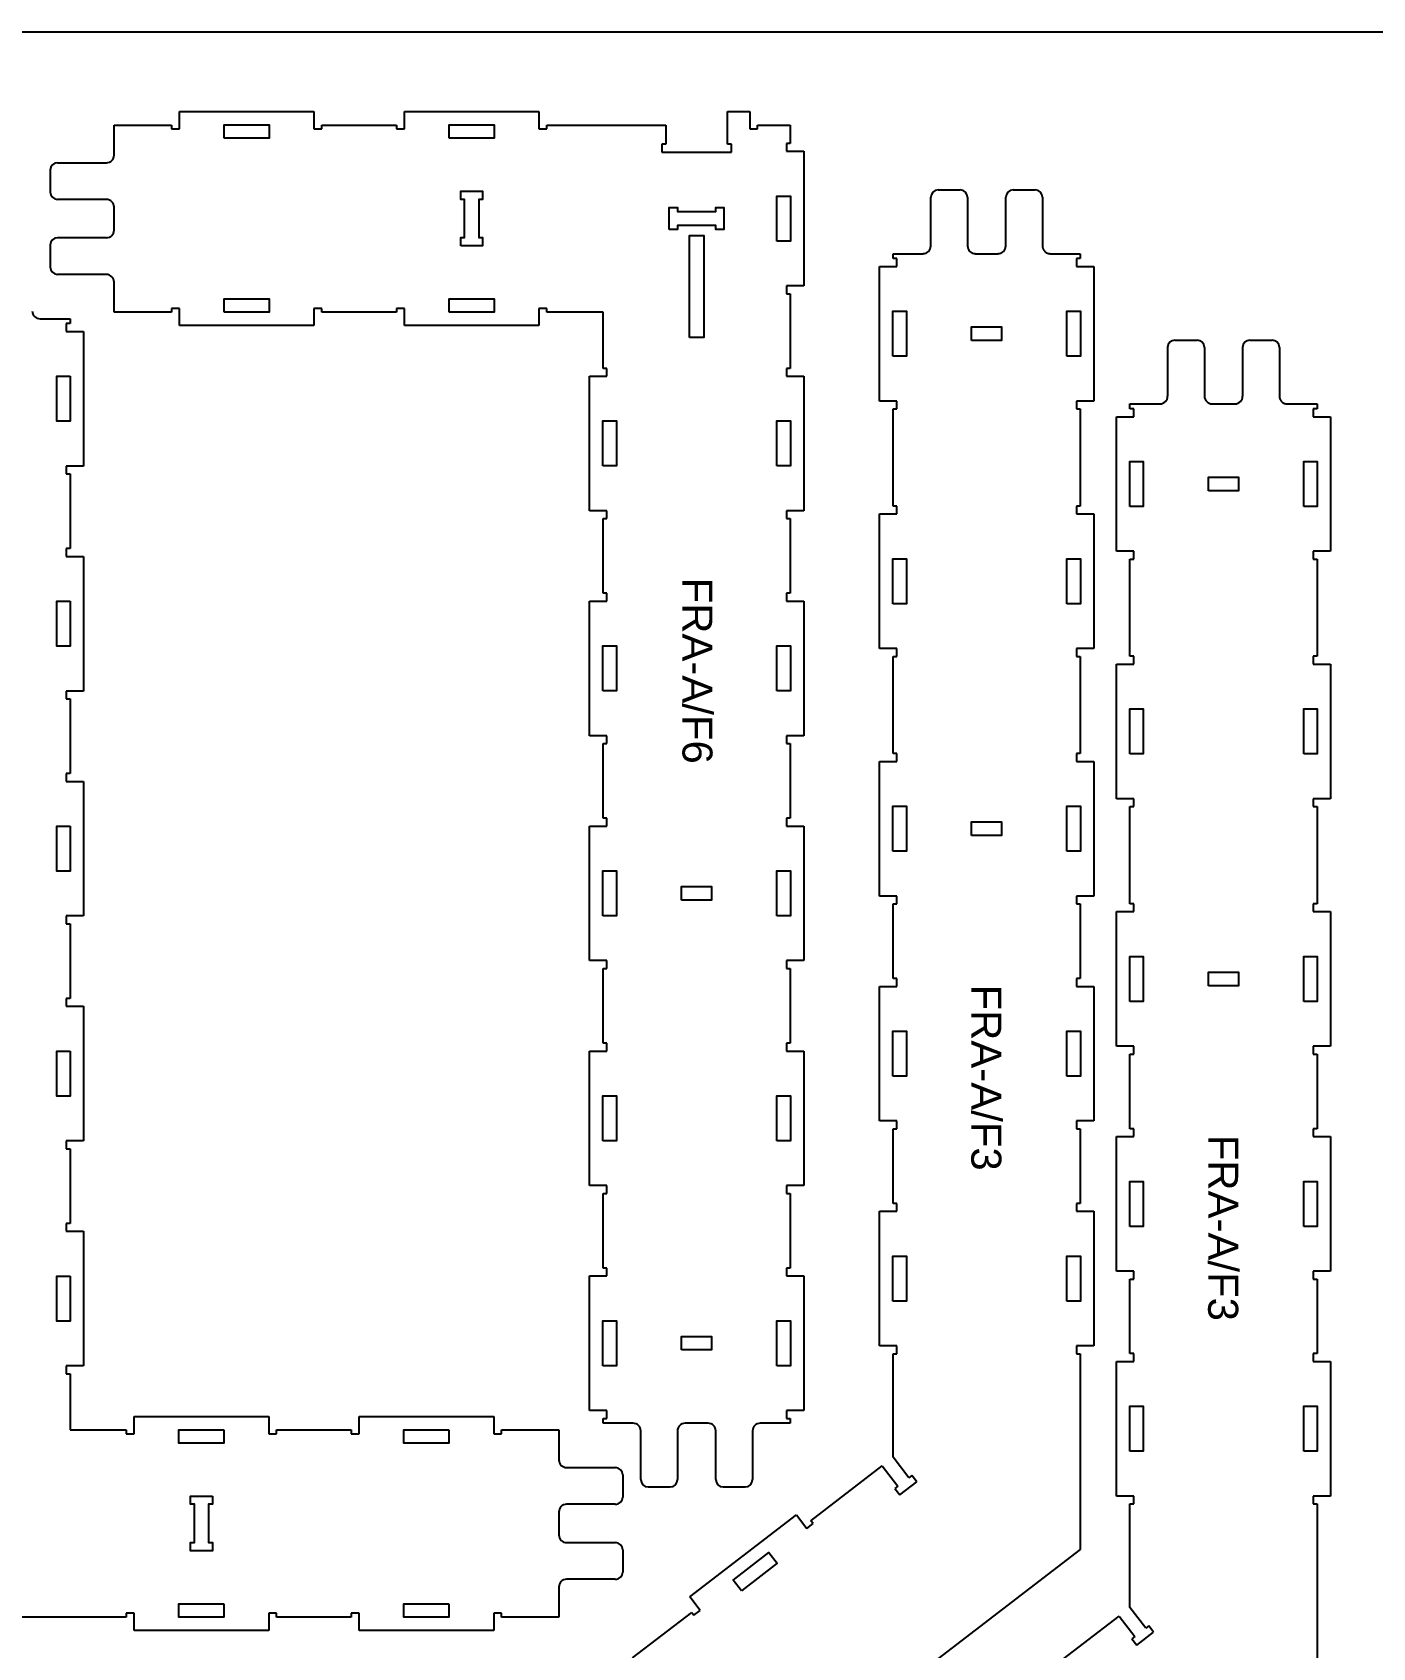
# Model space of a CAD drawing. Header units: millimetres. Extents: x -574 to 646, y -196 to 414.
# Drawn here: x -464.2 to -285.4, y 198.4 to 413.8 of the extents above; entities that cross this region are included whole.
import ezdxf

# ---------------------------------------------------------------- set-up
doc = ezdxf.new("R2010")
doc.units = ezdxf.units.MM
doc.header["$MEASUREMENT"] = 0
for name, color, linetype, true_color in [('0_SHEET_BIRCHPLY_2440X1220', 1, 'Continuous', 0xff0000), ('1_ANYTOOL_1MMDEEP_INSIDE', 2, 'Continuous', 0xffff00), ('3_ANYTOOL_CUTTHROUGH_INSID', 4, 'Continuous', 0x00ffff), ('6_ANYTOOL_CUTTHROUGH_OUTSI', 5, 'Continuous', 0x0000ff)]:
    doc.layers.add(name, color=color, linetype=linetype, true_color=true_color)

msp = doc.modelspace()

# ---------------------------------------------------------------- linework, layer by layer
at = {"layer": '0_SHEET_BIRCHPLY_2440X1220'}
msp.add_lwpolyline([(-574.38, 413.84), (-574.38, -196.16), (645.62, -196.16), (645.62, 413.84), (-574.38, 413.84)], dxfattribs=at)
at = {"layer": '3_ANYTOOL_CUTTHROUGH_INSID'}
for points in [[(-438.58, 399.7), (-438.58, 401.5), (-432.58, 401.5), (-432.58, 399.7), (-438.58, 399.7)], [(-408.58, 399.7), (-408.58, 401.5), (-402.58, 401.5), (-402.58, 399.7), (-408.58, 399.7)], [(-407.03, 385.35), (-407.03, 386.45), (-406.53, 386.45), (-406.53, 391.55), (-407.03, 391.55), (-407.03, 392.65), (-404.13, 392.65), (-404.13, 391.55), (-404.63, 391.55), (-404.63, 386.45), (-404.13, 386.45), (-404.13, 385.35), (-407.03, 385.35)], [(-379.23, 387.55), (-379.23, 390.45), (-378.13, 390.45), (-378.13, 389.95), (-373.03, 389.95), (-373.03, 390.45), (-371.93, 390.45), (-371.93, 387.55), (-373.03, 387.55), (-373.03, 388.05), (-378.13, 388.05), (-378.13, 387.55), (-379.23, 387.55)], [(-364.88, 386), (-364.88, 392), (-363.08, 392), (-363.08, 386), (-364.88, 386)], [(-376.53, 373.15), (-376.53, 386.75), (-374.63, 386.75), (-374.63, 373.15), (-376.53, 373.15)], [(-438.58, 376.5), (-438.58, 378.3), (-432.58, 378.3), (-432.58, 376.5), (-438.58, 376.5)], [(-408.58, 376.5), (-408.58, 378.3), (-402.58, 378.3), (-402.58, 376.5), (-408.58, 376.5)], [(-349.41, 370.64), (-349.41, 376.64), (-347.61, 376.64), (-347.61, 370.64), (-349.41, 370.64)], [(-326.21, 370.64), (-326.21, 376.64), (-324.41, 376.64), (-324.41, 370.64), (-326.21, 370.64)], [(-338.91, 372.74), (-338.91, 374.54), (-334.91, 374.54), (-334.91, 372.74), (-338.91, 372.74)], [(-459.1, 367.96), (-459.1, 361.96), (-460.9, 361.96), (-460.9, 367.96), (-459.1, 367.96)], [(-388.08, 356), (-388.08, 362), (-386.28, 362), (-386.28, 356), (-388.08, 356)], [(-364.88, 356), (-364.88, 362), (-363.08, 362), (-363.08, 356), (-364.88, 356)], [(-317.82, 350.6), (-317.82, 356.6), (-316.02, 356.6), (-316.02, 350.6), (-317.82, 350.6)], [(-294.62, 350.6), (-294.62, 356.6), (-292.82, 356.6), (-292.82, 350.6), (-294.62, 350.6)], [(-307.32, 352.7), (-307.32, 354.5), (-303.32, 354.5), (-303.32, 352.7), (-307.32, 352.7)], [(-349.41, 337.63), (-349.41, 343.63), (-347.61, 343.63), (-347.61, 337.63), (-349.41, 337.63)], [(-326.21, 337.63), (-326.21, 343.63), (-324.41, 343.63), (-324.41, 337.63), (-326.21, 337.63)], [(-459.1, 337.96), (-459.1, 331.96), (-460.9, 331.96), (-460.9, 337.96), (-459.1, 337.96)], [(-388.08, 326), (-388.08, 332), (-386.28, 332), (-386.28, 326), (-388.08, 326)], [(-364.88, 326), (-364.88, 332), (-363.08, 332), (-363.08, 326), (-364.88, 326)], [(-317.82, 317.59), (-317.82, 323.59), (-316.02, 323.59), (-316.02, 317.59), (-317.82, 317.59)], [(-294.62, 317.59), (-294.62, 323.59), (-292.82, 323.59), (-292.82, 317.59), (-294.62, 317.59)], [(-349.41, 304.62), (-349.41, 310.62), (-347.61, 310.62), (-347.61, 304.62), (-349.41, 304.62)], [(-326.21, 304.62), (-326.21, 310.62), (-324.41, 310.62), (-324.41, 304.62), (-326.21, 304.62)], [(-338.91, 306.72), (-338.91, 308.52), (-334.91, 308.52), (-334.91, 306.72), (-338.91, 306.72)], [(-459.1, 307.96), (-459.1, 301.96), (-460.9, 301.96), (-460.9, 307.96), (-459.1, 307.96)], [(-388.08, 296), (-388.08, 302), (-386.28, 302), (-386.28, 296), (-388.08, 296)], [(-364.88, 296), (-364.88, 302), (-363.08, 302), (-363.08, 296), (-364.88, 296)], [(-377.58, 298.1), (-377.58, 299.9), (-373.58, 299.9), (-373.58, 298.1), (-377.58, 298.1)], [(-317.82, 284.58), (-317.82, 290.58), (-316.02, 290.58), (-316.02, 284.58), (-317.82, 284.58)], [(-294.62, 284.58), (-294.62, 290.58), (-292.82, 290.58), (-292.82, 284.58), (-294.62, 284.58)], [(-307.32, 286.68), (-307.32, 288.48), (-303.32, 288.48), (-303.32, 286.68), (-307.32, 286.68)], [(-349.41, 274.62), (-349.41, 280.62), (-347.61, 280.62), (-347.61, 274.62), (-349.41, 274.62)], [(-326.21, 274.62), (-326.21, 280.62), (-324.41, 280.62), (-324.41, 274.62), (-326.21, 274.62)], [(-459.1, 277.96), (-459.1, 271.96), (-460.9, 271.96), (-460.9, 277.96), (-459.1, 277.96)], [(-388.08, 266), (-388.08, 272), (-386.28, 272), (-386.28, 266), (-388.08, 266)], [(-364.88, 266), (-364.88, 272), (-363.08, 272), (-363.08, 266), (-364.88, 266)], [(-317.82, 254.58), (-317.82, 260.58), (-316.02, 260.58), (-316.02, 254.58), (-317.82, 254.58)], [(-294.62, 254.58), (-294.62, 260.58), (-292.82, 260.58), (-292.82, 254.58), (-294.62, 254.58)], [(-349.41, 244.62), (-349.41, 250.62), (-347.61, 250.62), (-347.61, 244.62), (-349.41, 244.62)], [(-326.21, 244.62), (-326.21, 250.62), (-324.41, 250.62), (-324.41, 244.62), (-326.21, 244.62)], [(-459.1, 247.96), (-459.1, 241.96), (-460.9, 241.96), (-460.9, 247.96), (-459.1, 247.96)], [(-388.08, 236), (-388.08, 242), (-386.28, 242), (-386.28, 236), (-388.08, 236)], [(-364.88, 236), (-364.88, 242), (-363.08, 242), (-363.08, 236), (-364.88, 236)], [(-377.58, 238.1), (-377.58, 239.9), (-373.58, 239.9), (-373.58, 238.1), (-377.58, 238.1)], [(-317.82, 224.58), (-317.82, 230.58), (-316.02, 230.58), (-316.02, 224.58), (-317.82, 224.58)], [(-294.62, 224.58), (-294.62, 230.58), (-292.82, 230.58), (-292.82, 224.58), (-294.62, 224.58)], [(-438.6, 227.46), (-438.6, 225.66), (-444.6, 225.66), (-444.6, 227.46), (-438.6, 227.46)], [(-408.61, 227.46), (-408.61, 225.66), (-414.61, 225.66), (-414.61, 227.46), (-408.61, 227.46)], [(-440.15, 218.61), (-440.15, 217.51), (-440.65, 217.51), (-440.65, 212.41), (-440.15, 212.41), (-440.15, 211.31), (-443.05, 211.31), (-443.05, 212.41), (-442.55, 212.41), (-442.55, 217.51), (-443.05, 217.51), (-443.05, 218.61), (-440.15, 218.61)], [(-369.59, 205.98), (-370.69, 207.41), (-365.93, 211.07), (-364.83, 209.64), (-369.59, 205.98)], [(-438.6, 204.26), (-438.6, 202.46), (-444.6, 202.46), (-444.6, 204.26), (-438.6, 204.26)], [(-408.61, 204.26), (-408.61, 202.46), (-414.61, 202.46), (-414.61, 204.26), (-408.61, 204.26)]]:
    msp.add_lwpolyline(points, dxfattribs=at)
at = {"layer": '6_ANYTOOL_CUTTHROUGH_OUTSI'}
for p, q in [((-444.55, 400.97), (-444.55, 403.27)), ((-444.55, 403.27), (-426.6, 403.27)), ((-426.6, 403.27), (-426.6, 400.97)), ((-414.55, 400.97), (-414.55, 403.27)), ((-414.55, 403.27), (-396.6, 403.27)), ((-396.6, 403.27), (-396.6, 400.97)), ((-371.45, 398.92), (-371.45, 403.27)), ((-371.45, 403.27), (-368.5, 403.27)), ((-368.5, 403.27), (-368.5, 400.97)), ((-453.25, 397.47), (-453.25, 401.47)), ((-453.25, 401.47), (-445.6, 401.47)), ((-445.6, 401.47), (-445.6, 400.97)), ((-445.6, 400.97), (-444.55, 400.97)), ((-426.6, 400.97), (-425.55, 400.97)), ((-425.55, 400.97), (-425.55, 401.47)), ((-425.55, 401.47), (-415.6, 401.47)), ((-415.6, 401.47), (-415.6, 400.97)), ((-415.6, 400.97), (-414.55, 400.97)), ((-396.6, 400.97), (-395.55, 400.97)), ((-395.55, 400.97), (-395.55, 401.47)), ((-395.55, 401.47), (-379.7, 401.47)), ((-379.7, 401.47), (-379.7, 398.92)), ((-368.5, 400.97), (-367.45, 400.97)), ((-367.45, 400.97), (-367.45, 401.47)), ((-367.45, 401.47), (-363.1, 401.47)), ((-363.1, 401.47), (-363.1, 399.02)), ((-379.7, 398.92), (-380.2, 398.92)), ((-380.2, 398.92), (-380.2, 397.87)), ((-370.95, 398.92), (-371.45, 398.92)), ((-370.95, 397.87), (-370.95, 398.92)), ((-363.1, 399.02), (-363.6, 399.02)), ((-363.6, 399.02), (-363.6, 397.97)), ((-460.78, 396.45), (-454.28, 396.45)), ((-380.2, 397.87), (-370.95, 397.87)), ((-363.6, 397.97), (-361.3, 397.97)), ((-361.3, 397.97), (-361.3, 380.02)), ((-461.75, 392.52), (-461.75, 395.47)), ((-343.38, 392.81), (-340.43, 392.81)), ((-333.38, 392.81), (-330.43, 392.81)), ((-454.28, 391.55), (-460.78, 391.55)), ((-453.25, 387.47), (-453.25, 390.52)), ((-344.36, 385.34), (-344.36, 391.84)), ((-339.46, 391.84), (-339.46, 385.34)), ((-334.36, 385.34), (-334.36, 391.84)), ((-329.46, 391.84), (-329.46, 385.34)), ((-460.78, 386.45), (-454.28, 386.45)), ((-461.75, 382.52), (-461.75, 385.47)), ((-349.38, 383.66), (-349.38, 384.31)), ((-349.38, 384.31), (-345.38, 384.31)), ((-348.88, 383.66), (-349.38, 383.66)), ((-348.88, 382.61), (-348.88, 383.66)), ((-338.43, 384.31), (-335.38, 384.31)), ((-329.46, 385.34), (-329.46, 385.32)), ((-329.46, 385.32), (-329.46, 385.29)), ((-329.46, 385.29), (-329.46, 385.27)), ((-329.46, 385.27), (-329.45, 385.25)), ((-329.45, 385.25), (-329.45, 385.22)), ((-329.45, 385.22), (-329.45, 385.2)), ((-329.45, 385.2), (-329.44, 385.18)), ((-329.44, 385.18), (-329.44, 385.15)), ((-329.44, 385.15), (-329.44, 385.13)), ((-329.44, 385.13), (-329.43, 385.1)), ((-329.43, 385.1), (-329.42, 385.08)), ((-329.42, 385.08), (-329.42, 385.06)), ((-329.42, 385.06), (-329.41, 385.03)), ((-329.41, 385.03), (-329.4, 385.01)), ((-329.4, 385.01), (-329.39, 384.98)), ((-329.39, 384.98), (-329.39, 384.96)), ((-329.39, 384.96), (-329.38, 384.94)), ((-329.38, 384.94), (-329.37, 384.91)), ((-329.37, 384.91), (-329.35, 384.89)), ((-329.35, 384.89), (-329.34, 384.87)), ((-329.34, 384.87), (-329.33, 384.84)), ((-329.33, 384.84), (-329.32, 384.82)), ((-329.32, 384.82), (-329.3, 384.8)), ((-329.3, 384.8), (-329.29, 384.78)), ((-329.29, 384.78), (-329.28, 384.76)), ((-329.28, 384.76), (-329.26, 384.73)), ((-329.26, 384.73), (-329.24, 384.71)), ((-329.24, 384.71), (-329.23, 384.69)), ((-329.23, 384.69), (-329.21, 384.67)), ((-329.21, 384.67), (-329.19, 384.65)), ((-329.19, 384.65), (-329.18, 384.63)), ((-329.18, 384.63), (-329.16, 384.61)), ((-329.16, 384.61), (-329.14, 384.59)), ((-329.14, 384.59), (-329.12, 384.58)), ((-329.12, 384.58), (-329.1, 384.56)), ((-329.1, 384.56), (-329.08, 384.54)), ((-329.08, 384.54), (-329.06, 384.53)), ((-329.06, 384.53), (-329.04, 384.51)), ((-329.04, 384.51), (-329.02, 384.49)), ((-329.02, 384.49), (-328.99, 384.48)), ((-328.99, 384.48), (-328.97, 384.47)), ((-328.97, 384.47), (-328.95, 384.45)), ((-328.95, 384.45), (-328.93, 384.44)), ((-328.93, 384.44), (-328.9, 384.43)), ((-328.9, 384.43), (-328.88, 384.42)), ((-328.88, 384.42), (-328.86, 384.4)), ((-328.86, 384.4), (-328.83, 384.39)), ((-328.83, 384.39), (-328.81, 384.38)), ((-328.81, 384.38), (-328.79, 384.38)), ((-328.79, 384.38), (-328.76, 384.37)), ((-328.76, 384.37), (-328.74, 384.36)), ((-328.74, 384.36), (-328.71, 384.35)), ((-328.71, 384.35), (-328.69, 384.35)), ((-328.69, 384.35), (-328.67, 384.34)), ((-328.67, 384.34), (-328.64, 384.33)), ((-328.64, 384.33), (-328.62, 384.33)), ((-328.62, 384.33), (-328.6, 384.33)), ((-328.6, 384.33), (-328.57, 384.32)), ((-328.57, 384.32), (-328.55, 384.32)), ((-328.55, 384.32), (-328.52, 384.32)), ((-328.52, 384.32), (-328.5, 384.32)), ((-328.5, 384.32), (-328.48, 384.31)), ((-328.48, 384.31), (-328.46, 384.31)), ((-328.46, 384.31), (-328.43, 384.31)), ((-328.43, 384.31), (-324.43, 384.31)), ((-324.43, 383.66), (-324.93, 383.66)), ((-324.93, 383.66), (-324.93, 382.61)), ((-324.43, 384.31), (-324.43, 383.66)), ((-454.28, 381.55), (-460.78, 381.55)), ((-351.18, 364.66), (-351.18, 382.61)), ((-351.18, 382.61), (-348.88, 382.61)), ((-324.93, 382.61), (-322.63, 382.61)), ((-322.63, 382.61), (-322.63, 364.66)), ((-453.25, 376.52), (-453.25, 380.52)), ((-361.3, 380.02), (-363.6, 380.02)), ((-363.6, 380.02), (-363.6, 378.97)), ((-363.6, 378.97), (-363.1, 378.97)), ((-363.1, 378.97), (-363.1, 369.02)), ((-463.13, 375.63), (-459.13, 375.63)), ((-459.13, 374.98), (-459.63, 374.98)), ((-459.63, 374.98), (-459.63, 373.93)), ((-459.13, 375.63), (-459.13, 374.98)), ((-445.6, 376.52), (-453.25, 376.52)), ((-444.55, 377.02), (-445.6, 377.02)), ((-445.6, 377.02), (-445.6, 376.52)), ((-444.55, 374.72), (-444.55, 377.02)), ((-425.55, 377.02), (-426.6, 377.02)), ((-426.6, 377.02), (-426.6, 374.72)), ((-425.55, 376.52), (-425.55, 377.02)), ((-415.6, 376.52), (-425.55, 376.52)), ((-414.55, 377.02), (-415.6, 377.02)), ((-415.6, 377.02), (-415.6, 376.52)), ((-414.55, 374.72), (-414.55, 377.02)), ((-395.55, 377.02), (-396.6, 377.02)), ((-396.6, 377.02), (-396.6, 374.72)), ((-395.55, 376.52), (-395.55, 377.02)), ((-388.05, 376.52), (-395.55, 376.52)), ((-388.05, 369.02), (-388.05, 376.52)), ((-459.63, 373.93), (-457.33, 373.93)), ((-457.33, 373.93), (-457.33, 355.98)), ((-426.6, 374.72), (-444.55, 374.72)), ((-396.6, 374.72), (-414.55, 374.72)), ((-311.8, 372.77), (-308.85, 372.77)), ((-301.8, 372.77), (-298.85, 372.77)), ((-312.77, 365.3), (-312.77, 371.8)), ((-307.87, 371.8), (-307.87, 365.3)), ((-302.77, 365.3), (-302.77, 371.8)), ((-297.87, 371.8), (-297.87, 365.3)), ((-387.55, 369.02), (-388.05, 369.02)), ((-387.55, 367.97), (-387.55, 369.02)), ((-363.1, 369.02), (-363.6, 369.02)), ((-363.6, 369.02), (-363.6, 367.97)), ((-389.85, 350.02), (-389.85, 367.97)), ((-389.85, 367.97), (-387.55, 367.97)), ((-363.6, 367.97), (-361.3, 367.97)), ((-361.3, 367.97), (-361.3, 350.02)), ((-348.88, 364.66), (-351.18, 364.66)), ((-348.88, 363.61), (-348.88, 364.66)), ((-322.63, 364.66), (-324.93, 364.66)), ((-324.93, 364.66), (-324.93, 363.61)), ((-317.8, 363.62), (-317.8, 364.27)), ((-317.8, 364.27), (-313.8, 364.27)), ((-306.85, 364.27), (-303.8, 364.27)), ((-297.87, 365.3), (-297.87, 365.28)), ((-297.87, 365.28), (-297.87, 365.25)), ((-297.87, 365.25), (-297.87, 365.23)), ((-297.87, 365.23), (-297.87, 365.21)), ((-297.87, 365.21), (-297.86, 365.18)), ((-297.86, 365.18), (-297.86, 365.16)), ((-297.86, 365.16), (-297.86, 365.14)), ((-297.86, 365.14), (-297.85, 365.11)), ((-297.85, 365.11), (-297.85, 365.09)), ((-297.85, 365.09), (-297.84, 365.06)), ((-297.84, 365.06), (-297.84, 365.04)), ((-297.84, 365.04), (-297.83, 365.02)), ((-297.83, 365.02), (-297.82, 364.99)), ((-297.82, 364.99), (-297.82, 364.97)), ((-297.82, 364.97), (-297.81, 364.95)), ((-297.81, 364.95), (-297.8, 364.92)), ((-297.8, 364.92), (-297.79, 364.9)), ((-297.79, 364.9), (-297.78, 364.87)), ((-297.78, 364.87), (-297.77, 364.85)), ((-297.77, 364.85), (-297.76, 364.83)), ((-297.76, 364.83), (-297.74, 364.81)), ((-297.74, 364.81), (-297.73, 364.78)), ((-297.73, 364.78), (-297.72, 364.76)), ((-297.72, 364.76), (-297.7, 364.74)), ((-297.7, 364.74), (-297.69, 364.72)), ((-297.69, 364.72), (-297.67, 364.69)), ((-297.67, 364.69), (-297.66, 364.67)), ((-297.66, 364.67), (-297.64, 364.65)), ((-297.64, 364.65), (-297.62, 364.63)), ((-297.62, 364.63), (-297.61, 364.61)), ((-297.61, 364.61), (-297.59, 364.59)), ((-297.59, 364.59), (-297.57, 364.57)), ((-297.57, 364.57), (-297.55, 364.56)), ((-297.55, 364.56), (-297.53, 364.54)), ((-297.53, 364.54), (-297.51, 364.52)), ((-297.51, 364.52), (-297.49, 364.5)), ((-297.49, 364.5), (-297.47, 364.49)), ((-297.47, 364.49), (-297.45, 364.47)), ((-297.45, 364.47), (-297.43, 364.46)), ((-297.43, 364.46), (-297.41, 364.44)), ((-297.41, 364.44), (-297.38, 364.43)), ((-297.38, 364.43), (-297.36, 364.41)), ((-297.36, 364.41), (-297.34, 364.4)), ((-297.34, 364.4), (-297.32, 364.39)), ((-297.32, 364.39), (-297.29, 364.38)), ((-297.29, 364.38), (-297.27, 364.37)), ((-297.27, 364.37), (-297.25, 364.36)), ((-297.25, 364.36), (-297.22, 364.35)), ((-297.22, 364.35), (-297.2, 364.34)), ((-297.2, 364.34), (-297.18, 364.33)), ((-297.18, 364.33), (-297.15, 364.32)), ((-297.15, 364.32), (-297.13, 364.31)), ((-297.13, 364.31), (-297.1, 364.31)), ((-297.1, 364.31), (-297.08, 364.3)), ((-297.08, 364.3), (-297.06, 364.3)), ((-297.06, 364.3), (-297.03, 364.29)), ((-297.03, 364.29), (-297.01, 364.29)), ((-297.01, 364.29), (-296.99, 364.28)), ((-296.99, 364.28), (-296.96, 364.28)), ((-296.96, 364.28), (-296.94, 364.28)), ((-296.94, 364.28), (-296.92, 364.28)), ((-296.92, 364.28), (-296.89, 364.27)), ((-296.89, 364.27), (-296.87, 364.27)), ((-296.87, 364.27), (-296.85, 364.27)), ((-296.85, 364.27), (-292.85, 364.27)), ((-292.85, 364.27), (-292.85, 363.62)), ((-349.38, 350.65), (-349.38, 363.61)), ((-349.38, 363.61), (-348.88, 363.61)), ((-324.93, 363.61), (-324.43, 363.61)), ((-324.43, 363.61), (-324.43, 350.65)), ((-319.6, 344.62), (-319.6, 362.57)), ((-319.6, 362.57), (-317.3, 362.57)), ((-317.3, 363.62), (-317.8, 363.62)), ((-317.3, 362.57), (-317.3, 363.62)), ((-292.85, 363.62), (-293.35, 363.62)), ((-293.35, 363.62), (-293.35, 362.57)), ((-293.35, 362.57), (-291.05, 362.57)), ((-291.05, 362.57), (-291.05, 344.62)), ((-457.33, 355.98), (-459.63, 355.98)), ((-459.63, 355.98), (-459.63, 354.93)), ((-459.63, 354.93), (-459.13, 354.93)), ((-459.13, 354.93), (-459.13, 344.98)), ((-387.55, 350.02), (-389.85, 350.02)), ((-387.55, 348.97), (-387.55, 350.02)), ((-361.3, 350.02), (-363.6, 350.02)), ((-363.6, 350.02), (-363.6, 348.97)), ((-351.18, 331.65), (-351.18, 349.6)), ((-351.18, 349.6), (-348.88, 349.6)), ((-348.88, 350.65), (-349.38, 350.65)), ((-348.88, 349.6), (-348.88, 350.65)), ((-324.43, 350.65), (-324.93, 350.65)), ((-324.93, 350.65), (-324.93, 349.6)), ((-324.93, 349.6), (-322.63, 349.6)), ((-322.63, 349.6), (-322.63, 331.65)), ((-388.05, 339.02), (-388.05, 348.97)), ((-388.05, 348.97), (-387.55, 348.97)), ((-363.6, 348.97), (-363.1, 348.97)), ((-363.1, 348.97), (-363.1, 339.02)), ((-459.13, 344.98), (-459.63, 344.98)), ((-459.63, 344.98), (-459.63, 343.93)), ((-459.63, 343.93), (-457.33, 343.93)), ((-457.33, 343.93), (-457.33, 325.98)), ((-317.3, 344.62), (-319.6, 344.62)), ((-317.8, 330.61), (-317.8, 343.57)), ((-317.8, 343.57), (-317.3, 343.57)), ((-317.3, 343.57), (-317.3, 344.62)), ((-291.05, 344.62), (-293.35, 344.62)), ((-293.35, 344.62), (-293.35, 343.57)), ((-293.35, 343.57), (-292.85, 343.57)), ((-292.85, 343.57), (-292.85, 330.61)), ((-387.55, 339.02), (-388.05, 339.02)), ((-387.55, 337.97), (-387.55, 339.02)), ((-363.1, 339.02), (-363.6, 339.02)), ((-363.6, 339.02), (-363.6, 337.97)), ((-389.85, 320.02), (-389.85, 337.97)), ((-389.85, 337.97), (-387.55, 337.97)), ((-363.6, 337.97), (-361.3, 337.97)), ((-361.3, 337.97), (-361.3, 320.02)), ((-348.88, 331.65), (-351.18, 331.65)), ((-349.38, 317.64), (-349.38, 330.6)), ((-349.38, 330.6), (-348.88, 330.6)), ((-348.88, 330.6), (-348.88, 331.65)), ((-322.63, 331.65), (-324.93, 331.65)), ((-324.93, 331.65), (-324.93, 330.6)), ((-324.93, 330.6), (-324.43, 330.6)), ((-324.43, 330.6), (-324.43, 317.64)), ((-317.3, 330.61), (-317.8, 330.61)), ((-317.3, 329.56), (-317.3, 330.61)), ((-292.85, 330.61), (-293.35, 330.61)), ((-293.35, 330.61), (-293.35, 329.56)), ((-319.6, 311.61), (-319.6, 329.56)), ((-319.6, 329.56), (-317.3, 329.56)), ((-293.35, 329.56), (-291.05, 329.56)), ((-291.05, 329.56), (-291.05, 311.61)), ((-457.33, 325.98), (-459.63, 325.98)), ((-459.63, 325.98), (-459.63, 324.93)), ((-459.63, 324.93), (-459.13, 324.93)), ((-459.13, 324.93), (-459.13, 314.98)), ((-387.55, 320.02), (-389.85, 320.02)), ((-388.05, 309.02), (-388.05, 318.97)), ((-388.05, 318.97), (-387.55, 318.97)), ((-387.55, 318.97), (-387.55, 320.02)), ((-361.3, 320.02), (-363.6, 320.02)), ((-363.6, 320.02), (-363.6, 318.97)), ((-363.6, 318.97), (-363.1, 318.97)), ((-363.1, 318.97), (-363.1, 309.02)), ((-348.88, 317.64), (-349.38, 317.64)), ((-348.88, 316.59), (-348.88, 317.64)), ((-324.43, 317.64), (-324.93, 317.64)), ((-324.93, 317.64), (-324.93, 316.59)), ((-459.13, 314.98), (-459.63, 314.98)), ((-459.63, 314.98), (-459.63, 313.93)), ((-351.18, 298.64), (-351.18, 316.59)), ((-351.18, 316.59), (-348.88, 316.59)), ((-324.93, 316.59), (-322.63, 316.59)), ((-322.63, 316.59), (-322.63, 298.64)), ((-459.63, 313.93), (-457.33, 313.93)), ((-457.33, 313.93), (-457.33, 295.98)), ((-317.3, 311.61), (-319.6, 311.61)), ((-317.8, 297.61), (-317.8, 310.56)), ((-317.8, 310.56), (-317.3, 310.56)), ((-317.3, 310.56), (-317.3, 311.61)), ((-291.05, 311.61), (-293.35, 311.61)), ((-293.35, 311.61), (-293.35, 310.56)), ((-293.35, 310.56), (-292.85, 310.56)), ((-292.85, 310.56), (-292.85, 297.61)), ((-387.55, 309.02), (-388.05, 309.02)), ((-387.55, 307.97), (-387.55, 309.02)), ((-363.1, 309.02), (-363.6, 309.02)), ((-363.6, 309.02), (-363.6, 307.97)), ((-389.85, 290.02), (-389.85, 307.97)), ((-389.85, 307.97), (-387.55, 307.97)), ((-363.6, 307.97), (-361.3, 307.97)), ((-361.3, 307.97), (-361.3, 290.02)), ((-348.88, 298.64), (-351.18, 298.64)), ((-349.38, 287.64), (-349.38, 297.59)), ((-349.38, 297.59), (-348.88, 297.59)), ((-348.88, 297.59), (-348.88, 298.64)), ((-322.63, 298.64), (-324.93, 298.64)), ((-324.93, 298.64), (-324.93, 297.59)), ((-324.93, 297.59), (-324.43, 297.59)), ((-324.43, 297.59), (-324.43, 287.64)), ((-317.3, 297.61), (-317.8, 297.61)), ((-317.3, 296.56), (-317.3, 297.61)), ((-292.85, 297.61), (-293.35, 297.61)), ((-293.35, 297.61), (-293.35, 296.56)), ((-457.33, 295.98), (-459.63, 295.98)), ((-459.63, 295.98), (-459.63, 294.93)), ((-319.6, 278.61), (-319.6, 296.56)), ((-319.6, 296.56), (-317.3, 296.56)), ((-293.35, 296.56), (-291.05, 296.56)), ((-291.05, 296.56), (-291.05, 278.61)), ((-459.63, 294.93), (-459.13, 294.93)), ((-459.13, 294.93), (-459.13, 284.98)), ((-387.55, 290.02), (-389.85, 290.02)), ((-388.05, 279.02), (-388.05, 288.97)), ((-388.05, 288.97), (-387.55, 288.97)), ((-387.55, 288.97), (-387.55, 290.02)), ((-361.3, 290.02), (-363.6, 290.02)), ((-363.6, 290.02), (-363.6, 288.97)), ((-363.6, 288.97), (-363.1, 288.97)), ((-363.1, 288.97), (-363.1, 279.02)), ((-351.18, 268.64), (-351.18, 286.59)), ((-351.18, 286.59), (-348.88, 286.59)), ((-348.88, 287.64), (-349.38, 287.64)), ((-348.88, 286.59), (-348.88, 287.64)), ((-324.43, 287.64), (-324.93, 287.64)), ((-324.93, 287.64), (-324.93, 286.59)), ((-324.93, 286.59), (-322.63, 286.59)), ((-322.63, 286.59), (-322.63, 268.64)), ((-459.13, 284.98), (-459.63, 284.98)), ((-459.63, 284.98), (-459.63, 283.93)), ((-459.63, 283.93), (-457.33, 283.93)), ((-457.33, 283.93), (-457.33, 265.98)), ((-389.85, 260.02), (-389.85, 277.97)), ((-389.85, 277.97), (-387.55, 277.97)), ((-387.55, 279.02), (-388.05, 279.02)), ((-387.55, 277.97), (-387.55, 279.02)), ((-363.1, 279.02), (-363.6, 279.02)), ((-363.6, 279.02), (-363.6, 277.97)), ((-363.6, 277.97), (-361.3, 277.97)), ((-361.3, 277.97), (-361.3, 260.02)), ((-317.3, 278.61), (-319.6, 278.61)), ((-317.3, 277.56), (-317.3, 278.61)), ((-291.05, 278.61), (-293.35, 278.61)), ((-293.35, 278.61), (-293.35, 277.56)), ((-317.8, 267.61), (-317.8, 277.56)), ((-317.8, 277.56), (-317.3, 277.56)), ((-293.35, 277.56), (-292.85, 277.56)), ((-292.85, 277.56), (-292.85, 267.61)), ((-348.88, 268.64), (-351.18, 268.64)), ((-349.38, 257.64), (-349.38, 267.59)), ((-349.38, 267.59), (-348.88, 267.59)), ((-348.88, 267.59), (-348.88, 268.64)), ((-322.63, 268.64), (-324.93, 268.64)), ((-324.93, 268.64), (-324.93, 267.59)), ((-324.93, 267.59), (-324.43, 267.59)), ((-324.43, 267.59), (-324.43, 257.64)), ((-317.3, 267.61), (-317.8, 267.61)), ((-317.3, 266.56), (-317.3, 267.61)), ((-292.85, 267.61), (-293.35, 267.61)), ((-293.35, 267.61), (-293.35, 266.56)), ((-457.33, 265.98), (-459.63, 265.98)), ((-459.63, 265.98), (-459.63, 264.93)), ((-319.6, 248.61), (-319.6, 266.56)), ((-319.6, 266.56), (-317.3, 266.56)), ((-293.35, 266.56), (-291.05, 266.56)), ((-291.05, 266.56), (-291.05, 248.61)), ((-459.63, 264.93), (-459.13, 264.93)), ((-459.13, 264.93), (-459.13, 254.98)), ((-387.55, 260.02), (-389.85, 260.02)), ((-388.05, 249.02), (-388.05, 258.97)), ((-388.05, 258.97), (-387.55, 258.97)), ((-387.55, 258.97), (-387.55, 260.02)), ((-361.3, 260.02), (-363.6, 260.02)), ((-363.6, 260.02), (-363.6, 258.97)), ((-363.6, 258.97), (-363.1, 258.97)), ((-363.1, 258.97), (-363.1, 249.02)), ((-351.18, 238.64), (-351.18, 256.59)), ((-351.18, 256.59), (-348.88, 256.59)), ((-348.88, 257.64), (-349.38, 257.64)), ((-348.88, 256.59), (-348.88, 257.64)), ((-324.43, 257.64), (-324.93, 257.64)), ((-324.93, 257.64), (-324.93, 256.59)), ((-324.93, 256.59), (-322.63, 256.59)), ((-322.63, 256.59), (-322.63, 238.64)), ((-459.13, 254.98), (-459.63, 254.98)), ((-459.63, 254.98), (-459.63, 253.93)), ((-459.63, 253.93), (-457.33, 253.93)), ((-457.33, 253.93), (-457.33, 235.98)), ((-389.85, 247.97), (-387.55, 247.97)), ((-389.85, 230.02), (-389.85, 247.97)), ((-387.55, 249.02), (-388.05, 249.02)), ((-387.55, 247.97), (-387.55, 249.02)), ((-363.1, 249.02), (-363.6, 249.02)), ((-363.6, 249.02), (-363.6, 247.97)), ((-363.6, 247.97), (-361.3, 247.97)), ((-361.3, 247.97), (-361.3, 230.02)), ((-317.3, 248.61), (-319.6, 248.61)), ((-317.3, 247.56), (-317.3, 248.61)), ((-291.05, 248.61), (-293.35, 248.61)), ((-293.35, 248.61), (-293.35, 247.56)), ((-317.8, 237.61), (-317.8, 247.56)), ((-317.8, 247.56), (-317.3, 247.56)), ((-293.35, 247.56), (-292.85, 247.56)), ((-292.85, 247.56), (-292.85, 237.61)), ((-348.88, 238.64), (-351.18, 238.64)), ((-349.38, 223.78), (-349.38, 237.59)), ((-349.38, 237.59), (-348.88, 237.59)), ((-348.88, 237.59), (-348.88, 238.64)), ((-322.63, 238.64), (-324.93, 238.64)), ((-324.93, 238.64), (-324.93, 237.59)), ((-324.93, 237.59), (-324.43, 237.59)), ((-324.43, 237.59), (-324.43, 211.48)), ((-317.3, 237.61), (-317.8, 237.61)), ((-317.3, 236.56), (-317.3, 237.61)), ((-292.85, 237.61), (-293.35, 237.61)), ((-293.35, 237.61), (-293.35, 236.56)), ((-457.33, 235.98), (-459.63, 235.98)), ((-459.63, 235.98), (-459.63, 234.93)), ((-459.63, 234.93), (-459.13, 234.93)), ((-459.13, 234.93), (-459.13, 227.43)), ((-319.6, 218.61), (-319.6, 236.56)), ((-319.6, 236.56), (-317.3, 236.56)), ((-293.35, 236.56), (-291.05, 236.56)), ((-291.05, 236.56), (-291.05, 218.61)), ((-450.58, 226.93), (-450.58, 229.23)), ((-450.58, 229.23), (-432.63, 229.23)), ((-432.63, 229.23), (-432.63, 226.93)), ((-420.58, 226.93), (-420.58, 229.23)), ((-420.58, 229.23), (-402.63, 229.23)), ((-402.63, 229.23), (-402.63, 226.93)), ((-387.55, 230.02), (-389.85, 230.02)), ((-388.05, 228.32), (-388.05, 228.97)), ((-388.05, 228.97), (-387.55, 228.97)), ((-387.55, 228.97), (-387.55, 230.02)), ((-361.3, 230.02), (-363.6, 230.02)), ((-363.6, 230.02), (-363.6, 228.97)), ((-363.6, 228.97), (-363.1, 228.97)), ((-363.1, 228.97), (-363.1, 228.32)), ((-459.13, 227.43), (-451.63, 227.43)), ((-451.63, 227.43), (-451.63, 226.93)), ((-451.63, 226.93), (-450.58, 226.93)), ((-432.63, 226.93), (-431.58, 226.93)), ((-431.58, 226.93), (-431.58, 227.43)), ((-431.58, 227.43), (-421.63, 227.43)), ((-421.63, 227.43), (-421.63, 226.93)), ((-421.63, 226.93), (-420.58, 226.93)), ((-402.63, 226.93), (-401.58, 226.93)), ((-401.58, 226.93), (-401.58, 227.43)), ((-401.58, 227.43), (-393.93, 227.43)), ((-393.93, 227.43), (-393.93, 223.43)), ((-384.05, 228.32), (-388.05, 228.32)), ((-383.03, 220.8), (-383.03, 227.3)), ((-378.13, 227.3), (-378.13, 220.8)), ((-374.05, 228.32), (-377.1, 228.32)), ((-373.03, 220.8), (-373.03, 227.3)), ((-368.13, 227.3), (-368.13, 220.8)), ((-363.1, 228.32), (-367.1, 228.32)), ((-392.91, 222.41), (-386.41, 222.41)), ((-360.35, 215.33), (-350.84, 222.64)), ((-350.84, 222.64), (-348.74, 219.91)), ((-347.27, 221.04), (-349.38, 223.78)), ((-385.43, 221.43), (-385.43, 218.48)), ((-379.1, 219.82), (-382.05, 219.82)), ((-369.1, 219.82), (-372.05, 219.82)), ((-348.74, 219.91), (-349.13, 219.6)), ((-348.49, 218.77), (-346.23, 220.51)), ((-346.87, 221.34), (-347.27, 221.04)), ((-346.23, 220.51), (-346.87, 221.34)), ((-349.13, 219.6), (-348.49, 218.77)), ((-317.3, 218.61), (-319.6, 218.61)), ((-317.3, 217.56), (-317.3, 218.61)), ((-291.05, 218.61), (-293.35, 218.61)), ((-293.35, 218.61), (-293.35, 217.56)), ((-393.93, 216.48), (-393.93, 213.43)), ((-386.41, 217.51), (-392.91, 217.51)), ((-376.5, 205.17), (-362.28, 216.12)), ((-362.28, 216.12), (-360.87, 214.29)), ((-317.8, 203.74), (-317.8, 217.56)), ((-317.8, 217.56), (-317.3, 217.56)), ((-293.35, 217.56), (-292.85, 217.56)), ((-292.85, 217.56), (-292.85, 191.44)), ((-360.87, 214.29), (-360.04, 214.93)), ((-360.04, 214.93), (-360.35, 215.33)), ((-392.91, 212.41), (-386.41, 212.41)), ((-385.43, 211.43), (-385.43, 208.48)), ((-324.43, 211.48), (-345.13, 195.55)), ((-386.41, 207.51), (-392.91, 207.51)), ((-393.93, 206.48), (-393.93, 202.48)), ((-375.1, 203.35), (-376.5, 205.17)), ((-450.58, 202.98), (-451.63, 202.98)), ((-451.63, 202.98), (-451.63, 202.48)), ((-450.58, 200.68), (-450.58, 202.98)), ((-431.58, 202.98), (-432.63, 202.98)), ((-432.63, 202.98), (-432.63, 200.68)), ((-431.58, 202.48), (-431.58, 202.98)), ((-420.58, 202.98), (-421.63, 202.98)), ((-421.63, 202.98), (-421.63, 202.48)), ((-420.58, 200.68), (-420.58, 202.98)), ((-401.58, 202.98), (-402.63, 202.98)), ((-402.63, 202.98), (-402.63, 200.68)), ((-401.58, 202.48), (-401.58, 202.98)), ((-384.13, 197.04), (-376.24, 203.1)), ((-376.24, 203.1), (-375.93, 202.71)), ((-375.93, 202.71), (-375.1, 203.35)), ((-328.76, 195.29), (-319.25, 202.6)), ((-319.25, 202.6), (-317.15, 199.87)), ((-315.68, 201), (-317.8, 203.74)), ((-451.63, 202.48), (-467.48, 202.48)), ((-432.63, 200.68), (-450.58, 200.68)), ((-421.63, 202.48), (-431.58, 202.48)), ((-402.63, 200.68), (-420.58, 200.68)), ((-393.93, 202.48), (-401.58, 202.48)), ((-316.9, 198.73), (-314.65, 200.47)), ((-315.29, 201.3), (-315.68, 201)), ((-314.65, 200.47), (-315.29, 201.3)), ((-317.15, 199.87), (-317.55, 199.56)), ((-317.55, 199.56), (-316.9, 198.73))]:
    msp.add_line(p, q, dxfattribs=at)
for centre, radius, start, end in [((-460.78, 395.47), 0.975, 90, 180), ((-454.28, 397.47), 1.03, 270, 360), ((-460.78, 392.52), 0.975, 180, 270), ((-343.38, 391.84), 0.975, 90, 180), ((-340.43, 391.84), 0.975, 360, 90), ((-333.38, 391.84), 0.975, 90, 180), ((-330.43, 391.84), 0.975, 360, 90), ((-454.28, 390.52), 1.03, 0, 90), ((-460.78, 385.47), 0.975, 90, 180), ((-454.28, 387.47), 1.03, 270, 0), ((-345.38, 385.34), 1.02, 270, 360), ((-338.43, 385.34), 1.02, 180, 270), ((-335.38, 385.34), 1.02, 270, 360), ((-460.78, 382.52), 0.975, 180, 270), ((-454.28, 380.52), 1.02, 360, 90), ((-463.13, 376.66), 1.03, 180, 270), ((-311.8, 371.8), 0.975, 90, 180), ((-308.85, 371.8), 0.975, 360, 90), ((-301.8, 371.8), 0.975, 90, 180), ((-298.85, 371.8), 0.975, 360, 90), ((-313.8, 365.3), 1.02, 270, 360), ((-306.85, 365.3), 1.02, 180, 270), ((-303.8, 365.3), 1.02, 270, 360), ((-384.05, 227.3), 1.03, 0, 90), ((-377.1, 227.3), 1.03, 90, 180), ((-374.05, 227.3), 1.03, 0, 90), ((-367.1, 227.3), 1.02, 90, 180), ((-392.91, 223.43), 1.02, 180, 270), ((-386.41, 221.43), 0.975, 0, 90), ((-382.05, 220.8), 0.975, 180, 270), ((-379.1, 220.8), 0.975, 270, 360), ((-372.05, 220.8), 0.975, 180, 270), ((-369.1, 220.8), 0.975, 270, 0), ((-386.41, 218.48), 0.975, 270, 360), ((-392.91, 216.48), 1.03, 90, 180), ((-392.91, 213.43), 1.03, 180, 270), ((-386.41, 211.43), 0.975, 0, 90), ((-392.91, 206.48), 1.03, 90, 180), ((-386.41, 208.48), 0.975, 270, 360)]:
    msp.add_arc(centre, radius, start, end, dxfattribs=at)

# ---------------------------------------------------------------- texts
at = {"layer": '1_ANYTOOL_1MMDEEP_INSIDE', "char_height": 4, "width": 27.9277, "attachment_point": 1, "rotation": 270, "line_spacing_factor": 0.963855}
for s, insert in [('\\fArial;FRA-A/F6', (-373.47, 341.11)), ('\\fArial;FRA-A/F3', (-334.95, 286.84)), ('\\fArial;FRA-A/F3', (-303.37, 266.8))]:
    msp.add_mtext(s, dxfattribs=dict(at, insert=insert))

doc.saveas('drawing.dxf')
